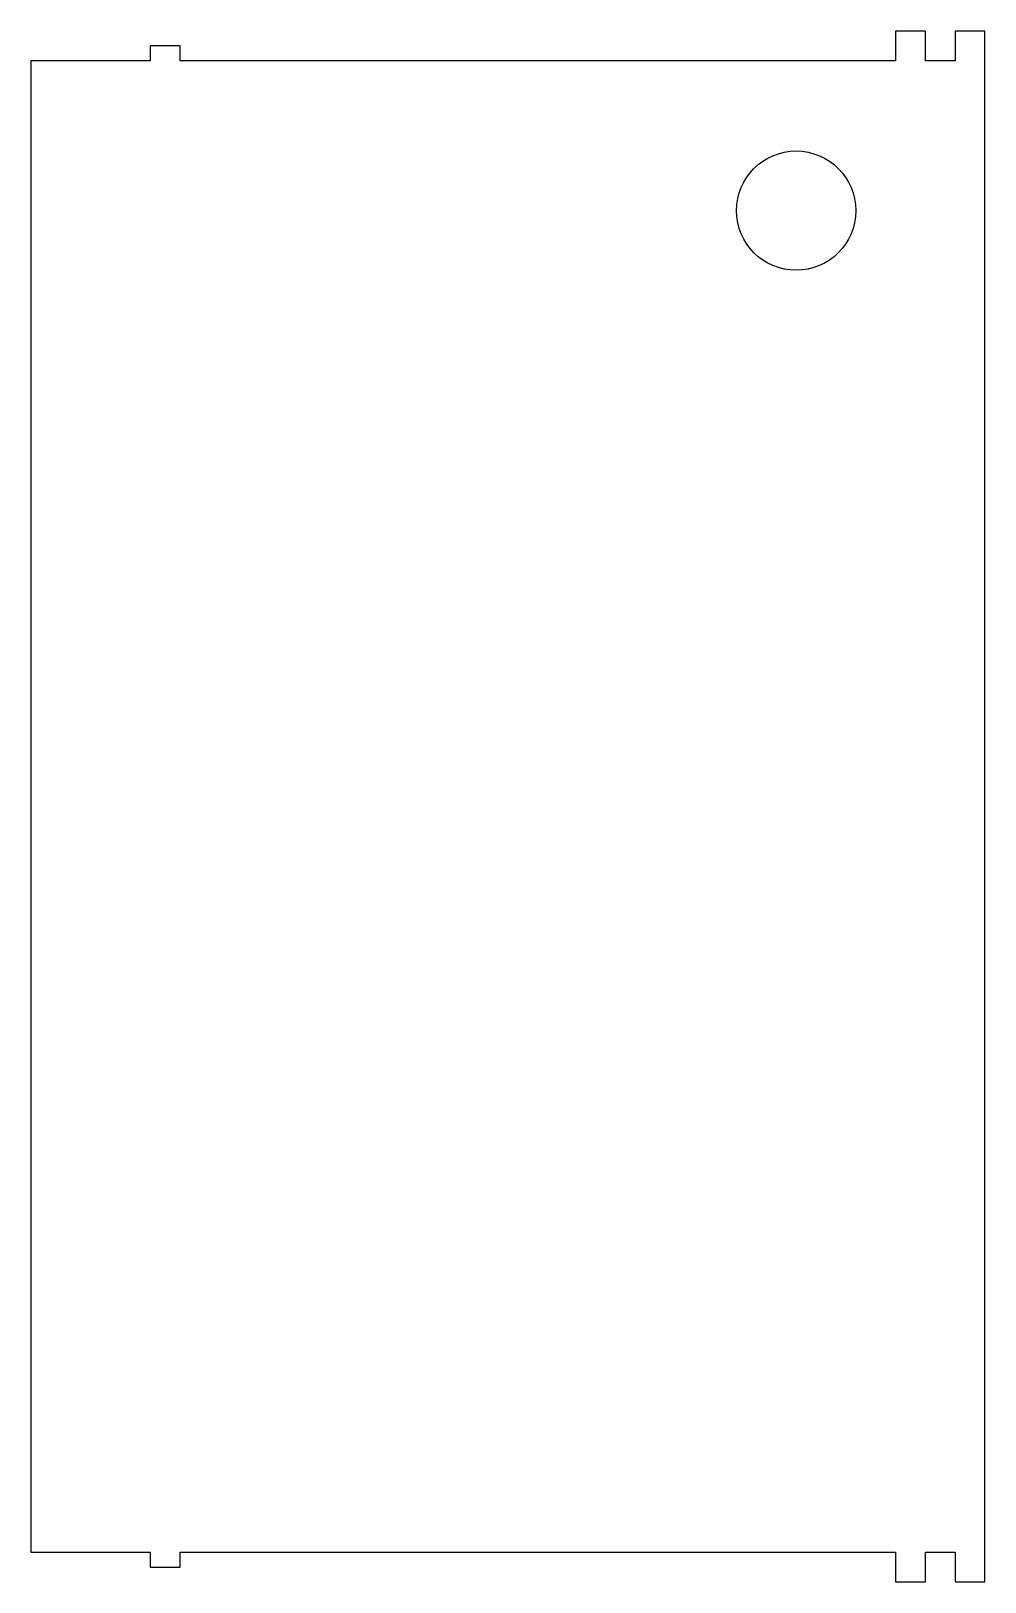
# Model space of a CAD drawing. Header units: millimetres. Extents: x -84 to 44, y -57 to 151.
import ezdxf

# ---------------------------------------------------------------- set-up
doc = ezdxf.new("R2010")
doc.units = ezdxf.units.MM

msp = doc.modelspace()

# ---------------------------------------------------------------- linework, layer by layer
at = {"color": 7, "linetype": 'Continuous', "lineweight": 25}
for p, q in [((31.63, 150.89), (31.63, 146.89)), ((35.63, 150.89), (31.63, 150.89)), ((35.63, 146.89), (35.63, 150.89)), ((39.63, 150.89), (39.63, 146.89)), ((43.63, 150.89), (39.63, 150.89)), ((43.63, -57.11), (43.63, 150.89)), ((-68.37, 148.89), (-68.37, 146.89)), ((-64.37, 148.89), (-68.37, 148.89)), ((-64.37, 146.89), (-64.37, 148.89)), ((-84.37, 146.89), (-84.37, -53.11)), ((-68.37, 146.89), (-84.37, 146.89)), ((31.63, 146.89), (-64.37, 146.89)), ((39.63, 146.89), (35.63, 146.89)), ((-84.37, -53.11), (-68.37, -53.11)), ((-68.37, -53.11), (-68.37, -55.11)), ((-64.37, -53.11), (31.63, -53.11)), ((-64.37, -55.11), (-64.37, -53.11)), ((31.63, -53.11), (31.63, -57.11)), ((35.63, -53.11), (39.63, -53.11)), ((35.63, -57.11), (35.63, -53.11)), ((39.63, -53.11), (39.63, -57.11)), ((-68.37, -55.11), (-64.37, -55.11)), ((31.63, -57.11), (35.63, -57.11)), ((39.63, -57.11), (43.63, -57.11))]:
    msp.add_line(p, q, dxfattribs=at)
msp.add_circle((18.29, 126.8), 8, dxfattribs=at)

doc.saveas('drawing.dxf')
